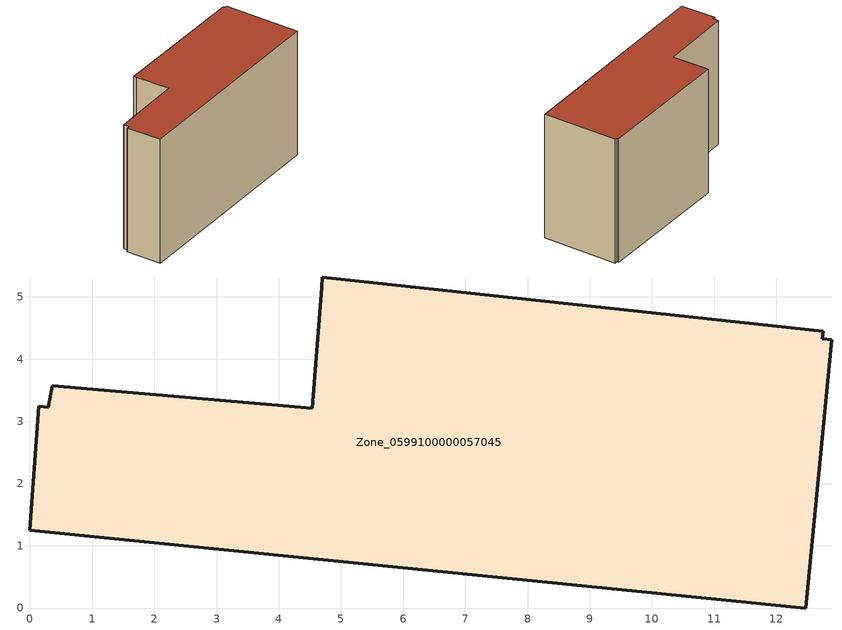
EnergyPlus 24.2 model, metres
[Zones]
Zone_0599100000057045
 floor ground (C_G): 4.54,3.21 4.69,5.16 4.7,5.32 12.75,4.45 12.74,4.33 12.89,4.31 12.47,0 0,1.25 0.14,3.24 0.29,3.23 0.36,3.57 z0
 wall outside (C_F): 0,1.25 12.47,0 12.89,4.31 12.74,4.33 12.75,4.45 4.7,5.32 4.69,5.16 4.54,3.21 0.36,3.57 0.29,3.23 0.14,3.24 0,1.25 z0:7.45
 roof outside (C_R): 4.7,5.32 4.69,5.16 4.54,3.21 0.36,3.57 0.29,3.23 0.14,3.24 0,1.25 12.47,0 12.89,4.31 12.74,4.33 12.75,4.45 z7.45
[BUILDING]
Pand.0599100000057045: North Axis=0; Terrain=City; Loads Convergence Tolerance Value=0.04; Temperature Convergence Tolerance Value=0.4; Solar Distribution=FullExterior; Maximum Number of Warmup Days=25; Minimum Number of Warmup Days=1
[Site:Location]
Rotterdam.The.Hague.AP_ZH_NLD Design_Conditions: Latitude=51.96; Longitude=4.45; Time Zone=1; Elevation=-4.5
[SITE:GROUNDTEMPERATURE:BUILDINGSURFACE]
18, 18, 18, 18, 18, 18, 18, 18, 18, 18, 18, 18
[MATERIAL] Thermal Absorptance=0.9; Solar Absorptance=0.7; Visible Absorptance=0.7
Name | Roughness | Thickness | Conductivity | Density | Specific Heat
G.TI.1946 | MediumSmooth | 0.15 | 1 | 540 | 1210
F.TI.1946 | Rough | 0.3 | 0.857143 | 1920 | 840
R.TI.1946 | MediumRough | 0.2 | 0.1 | 1500 | 1000
[CONSTRUCTION]
C_G: G.TI.1946
C_F: F.TI.1946
C_R: R.TI.1946
[ZONE]
Zone_0599100000057045: Type=1; Multiplier=1; Ceiling Height=Autocalculate; Volume=Autocalculate; Floor Area=autocalculate; Part of Total Floor Area=Yes
[ZONEINFILTRATION:DESIGNFLOWRATE]
Infil_Zone_0599100000057045: Zone or ZoneList or Space or SpaceList=Zone_0599100000057045; Schedule=AlwaysOn; Design Flow Rate Calculation Method=Flow/Area; Flow Rate per Floor Area=0.003; Constant Term Coefficient=1; Temperature Term Coefficient=0; Velocity Term Coefficient=0; Velocity Squared Term Coefficient=0
[HVACTEMPLATE:ZONE:IDEALLOADSAIRSYSTEM]
Zone_0599100000057045: Maximum Heating Supply Air Temperature=50; Minimum Cooling Supply Air Temperature=13; Maximum Heating Supply Air Humidity Ratio=0.0156; Minimum Cooling Supply Air Humidity Ratio=0.0077; Heating Limit=NoLimit; Cooling Limit=NoLimit; Dehumidification Control Type=ConstantSensibleHeatRatio; Cooling Sensible Heat Ratio=0.7; Dehumidification Setpoint=60; Humidification Control Type=None; Humidification Setpoint=30; Outdoor Air Method=None; Outdoor Air Flow Rate per Person=0.00944; Outdoor Air Flow Rate per Zone Floor Area=0; Outdoor Air Flow Rate per Zone=0; Demand Controlled Ventilation Type=None; Outdoor Air Economizer Type=NoEconomizer; Heat Recovery Type=None; Sensible Heat Recovery Effectiveness=0.7; Latent Heat Recovery Effectiveness=0.65
[ZONECONTROL:THERMOSTAT]
ThermostatControl_Zone_0599100000057045: Zone or ZoneList=Zone_0599100000057045; Control Type Schedule=DualSetpointControlType; Control 1=Thermostat_Zone_0599100000057045; Temperature Difference Between Cutout And Setpoint=0
[THERMOSTATSETPOINT:DUALSETPOINT]
Thermostat_Zone_0599100000057045: Heating Setpoint Temperature Schedule=HeatingSetpoint_Zone_0599100000057045; Cooling Setpoint Temperature Schedule=CoolingSetpoint_Zone_0599100000057045
[SCHEDULE:COMPACT]
HeatingSetpoint_Zone_0599100000057045: Through: 12/31, For: AllDays, Until: 24:00, 21
CoolingSetpoint_Zone_0599100000057045: Through: 12/31, For: AllDays, Until: 24:00, 24
DualSetpointControlType: Through: 12/31, For: AllDays, Until: 24:00, 4
AlwaysOn: Through: 12/31, For: AllDays, Until: 24:00, 1
